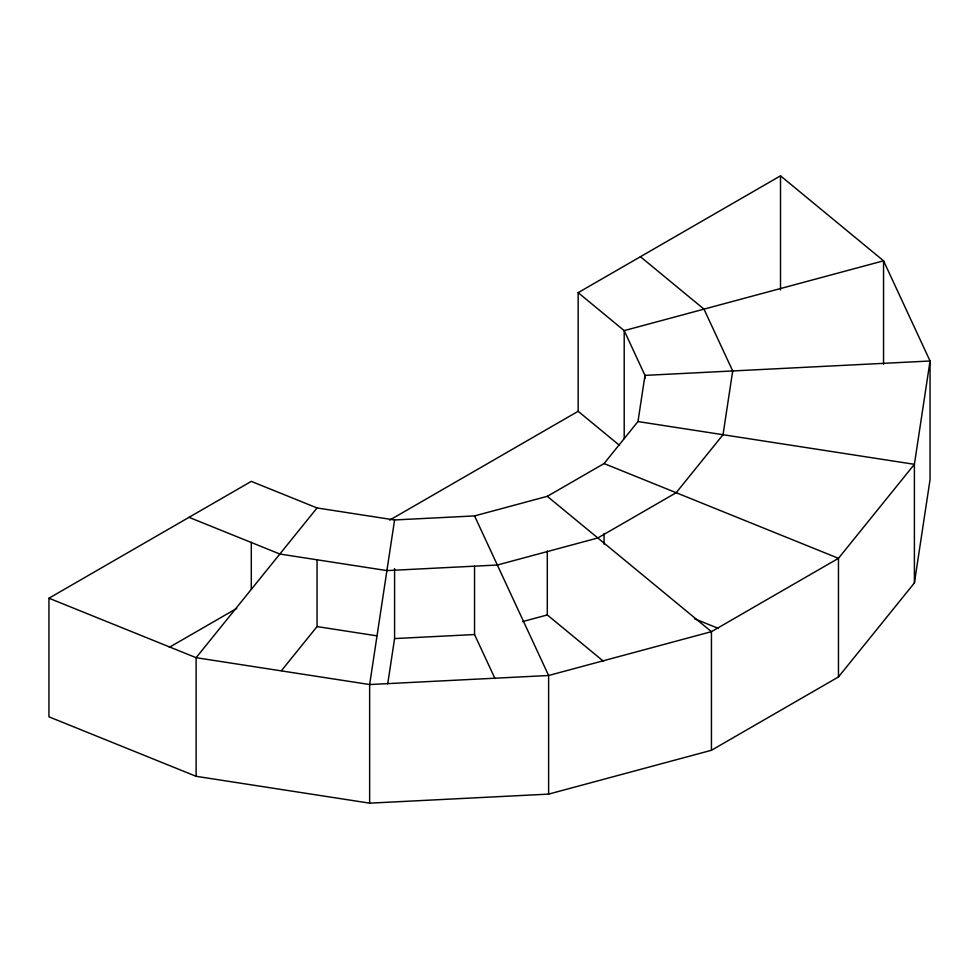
<?xml version="1.0" encoding="UTF-8"?>
<svg xmlns="http://www.w3.org/2000/svg" width="979" height="979" viewBox="0 0 979 979"><rect width="100%" height="100%" fill="white"/><g stroke="black" fill="none" stroke-linecap="round" stroke-linejoin="round"><path stroke-width="1.47" d="M578.161 292.66L624.198 330.621L644.977 375.385L637.978 421.557L604.055 463.556L547.298 496.329L474.546 515.909L394.586 519.959L369.646 684.541L369.646 803.159L548.619 794.116L711.439 750.281L838.465 676.942L914.398 582.946L930.05 479.612L930.05 360.994L883.547 260.806L780.508 175.841L578.161 292.66L578.161 411.29L619.597 445.457M387.721 683.88L394.586 638.577L394.586 568.615M394.586 519.959L317.049 507.954L196.118 657.692L196.118 776.31L369.646 803.159M281.536 670.554L317.049 626.584L317.049 559.67M196.118 776.31L48.95 716.824L48.95 598.206L251.297 481.374L317.049 507.954M169.294 647.339L236.747 608.4M389.691 520.106L578.161 411.29M522.566 621.616L547.298 614.947L603.578 661.351M394.586 638.577L474.546 634.539L494.982 678.557M637.978 421.557L914.398 464.315L914.398 582.946M317.049 626.584L376.695 635.812M604.055 463.556L838.465 558.324L838.465 676.942M694.429 618.716L718.439 628.42M189.033 517.328L279.835 554.028L386.913 570.598L497.344 565.018L597.802 537.973L676.183 492.718L723.028 434.713L732.696 370.955L703.999 309.144L640.425 256.718M48.95 598.206L196.118 657.692L369.646 684.541L548.619 675.498L711.439 631.663L838.465 558.324L914.398 464.315L930.05 360.994L644.977 375.385L644.977 378.432M547.298 496.329L711.439 631.663L711.439 750.281M474.546 515.909L548.619 675.498L548.619 794.116M883.547 364.212L883.547 260.806L624.198 330.621L624.198 438.604M780.508 175.841L780.508 289.894M604.055 533.518L604.055 544.165M547.298 551.079L547.298 614.947M474.546 566.107L474.546 634.539M251.297 542.207L251.297 589.358"/></g></svg>
